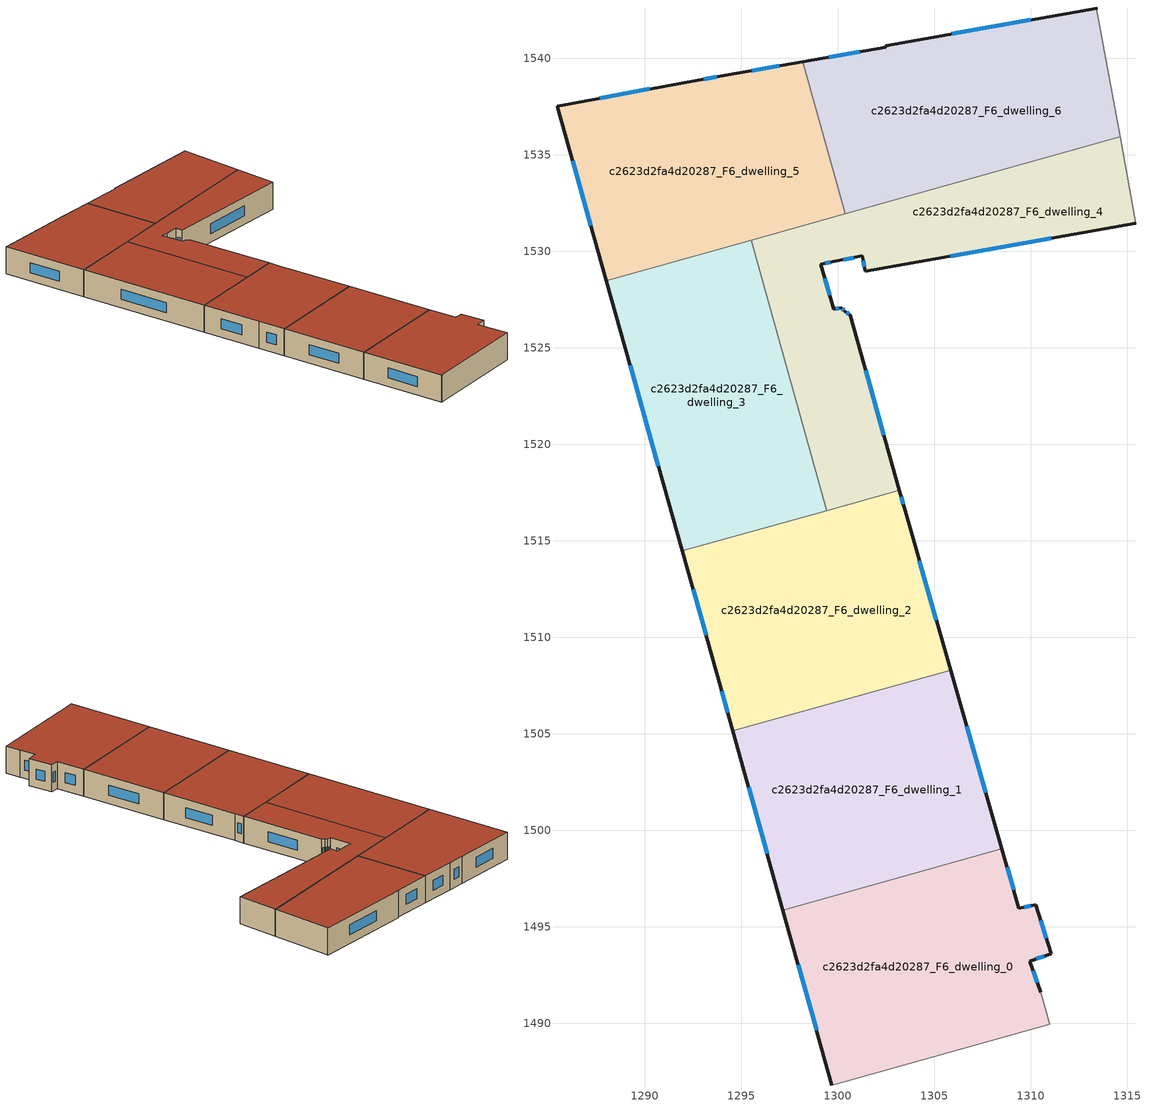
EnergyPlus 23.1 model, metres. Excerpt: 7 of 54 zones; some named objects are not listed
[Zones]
c2623d2fa4d20287_F6_dwelling_0
 floor to c2623d2fa4d20287_F5_dwelling_0 (EU_floor_Construction): 1308.5,1499.04 1309.37,1495.97 1310.26,1496.16 1311.06,1493.6 1309.93,1493.23 1310.52,1491.6 1310.99,1489.96 1299.8,1486.83 1299.69,1486.81 1297.16,1495.87 z18
 wall outside (EU_wall_Construction): 1310.52,1491.6 1309.93,1493.23 1311.06,1493.6 1310.26,1496.16 1309.37,1495.97 1308.5,1499.04 / 1297.16,1495.87 1299.69,1486.81 z18:21
 wall adiabatic (EU_wall_Construction): 1299.69,1486.81 1299.8,1486.83 1310.99,1489.96 1310.52,1491.6 z18:21
 wall to c2623d2fa4d20287_F6_dwelling_1 (EU_wall_Construction): 1308.5,1499.04 1297.16,1495.87 z18:21
 window (EU_Window_Construction): 1310.28,1493.34 1310.7,1493.48 / 1310.34,1492.11 1310.12,1492.72 / 1297.95,1493.03 1298.9,1489.65 / 1309.1,1496.93 1308.77,1498.07 / 1309.98,1496.1 1309.65,1496.03 / 1310.81,1494.4 1310.51,1495.35 z18.94:20.06
 roof outside (EU_roof_Construction): 1310.99,1489.96 1310.52,1491.6 1309.93,1493.23 1311.06,1493.6 1310.26,1496.16 1309.37,1495.97 1308.5,1499.04 1297.16,1495.87 1299.69,1486.81 1299.8,1486.83 z21
c2623d2fa4d20287_F6_dwelling_1
 floor to c2623d2fa4d20287_F5_dwelling_1 (EU_floor_Construction): 1305.85,1508.3 1308.5,1499.04 1297.16,1495.87 1294.56,1505.15 z18
 wall outside (EU_wall_Construction): 1308.5,1499.04 1305.85,1508.3 / 1294.56,1505.15 1297.16,1495.87 z18:21
 wall to c2623d2fa4d20287_F6_dwelling_2 (EU_wall_Construction): 1305.85,1508.3 1294.56,1505.15 z18:21
 window (EU_Window_Construction): 1307.67,1501.94 1306.68,1505.4 / 1295.38,1502.24 1296.34,1498.77 z18.94:20.06
 roof outside (EU_roof_Construction): 1308.5,1499.04 1305.85,1508.3 1294.56,1505.15 1297.16,1495.87 z21
c2623d2fa4d20287_F6_dwelling_2
 floor to c2623d2fa4d20287_F5_dwelling_2 (EU_floor_Construction): 1303.49,1516.55 1305.85,1508.3 1294.56,1505.15 1293.73,1508.12 1291.94,1514.47 1303.19,1517.62 z18
 wall outside (EU_wall_Construction): 1291.94,1514.47 1293.73,1508.12 1294.56,1505.15 / 1305.85,1508.3 1303.49,1516.55 1303.19,1517.62 z18:21
 wall to c2623d2fa4d20287_F6_dwelling_3 (EU_wall_Construction): 1299.43,1516.56 1291.94,1514.47 z18:21
 wall to c2623d2fa4d20287_F6_dwelling_4 (EU_wall_Construction): 1303.19,1517.62 1299.43,1516.56 z18:21
 window (EU_Window_Construction): 1293.99,1507.19 1294.3,1506.08 / 1292.51,1512.48 1293.17,1510.11 / 1303.39,1516.89 1303.28,1517.28 / 1305.11,1510.89 1304.23,1513.97 z18.94:20.06
 roof outside (EU_roof_Construction): 1305.85,1508.3 1303.49,1516.55 1303.19,1517.62 1291.94,1514.47 1293.73,1508.12 1294.56,1505.15 z21
c2623d2fa4d20287_F6_dwelling_3
 floor to c2623d2fa4d20287_F5_dwelling_3 (EU_floor_Construction): 1295.51,1530.57 1299.43,1516.56 1291.94,1514.47 1288.01,1528.47 z18
 wall outside (EU_wall_Construction): 1288.01,1528.47 1291.94,1514.47 z18:21
 wall to c2623d2fa4d20287_F6_dwelling_4 (EU_wall_Construction): 1299.43,1516.56 1295.51,1530.57 z18:21
 wall to c2623d2fa4d20287_F6_dwelling_5 (EU_wall_Construction): 1295.51,1530.57 1288.01,1528.47 z18:21
 window (EU_Window_Construction): 1289.24,1524.08 1290.71,1518.86 z18.94:20.06
 roof outside (EU_roof_Construction): 1299.43,1516.56 1295.51,1530.57 1288.01,1528.47 1291.94,1514.47 z21
c2623d2fa4d20287_F6_dwelling_4
 floor to c2623d2fa4d20287_F5_dwelling_4 (EU_floor_Construction): 1314.62,1535.92 1315.44,1531.44 1301.42,1528.95 1301.26,1529.75 1299.83,1529.47 1299.12,1529.33 1299.78,1526.99 1300.17,1527.07 1300.37,1526.9 1300.64,1526.67 1303.19,1517.62 1299.43,1516.56 1295.51,1530.57 z18
 wall outside (EU_wall_Construction): 1303.19,1517.62 1300.64,1526.67 1300.37,1526.9 1300.17,1527.07 1299.78,1526.99 1299.12,1529.33 1299.83,1529.47 1301.26,1529.75 1301.42,1528.95 1315.44,1531.44 z18:21
 wall adiabatic (EU_wall_Construction): 1315.44,1531.44 1314.62,1535.92 z18:21
 wall to c2623d2fa4d20287_F6_dwelling_6 (EU_wall_Construction): 1314.62,1535.92 1300.38,1531.93 z18:21
 wall to c2623d2fa4d20287_F6_dwelling_5 (EU_wall_Construction): 1300.38,1531.93 1295.51,1530.57 z18:21
 window (EU_Window_Construction): 1301.31,1529.5 1301.37,1529.2 / 1300.28,1529.56 1300.81,1529.66 / 1299.34,1529.37 1299.61,1529.42 / 1299.57,1527.72 1299.32,1528.59 / 1300.04,1527.04 1299.9,1527.01 / 1300.31,1526.95 1300.23,1527.01 / 1300.56,1526.74 1300.46,1526.83 / 1302.39,1520.46 1301.44,1523.83 / 1305.82,1529.73 1311.04,1530.66 z18.94:20.06
 roof outside (EU_roof_Construction): 1303.19,1517.62 1300.64,1526.67 1300.37,1526.9 1300.17,1527.07 1299.78,1526.99 1299.12,1529.33 1299.83,1529.47 1301.26,1529.75 1301.42,1528.95 1315.44,1531.44 1314.62,1535.92 1295.51,1530.57 1299.43,1516.56 z21
c2623d2fa4d20287_F6_dwelling_5
 floor to c2623d2fa4d20287_F5_dwelling_5 (EU_floor_Construction): 1298.17,1539.81 1300.38,1531.93 1288.01,1528.47 1285.46,1537.51 1292.46,1538.81 1294.32,1539.15 z18
 wall outside (EU_wall_Construction): 1298.17,1539.81 1294.32,1539.15 1292.46,1538.81 1285.46,1537.51 1288.01,1528.47 z18:21
 wall to c2623d2fa4d20287_F6_dwelling_6 (EU_wall_Construction): 1300.38,1531.93 1298.17,1539.81 z18:21
 window (EU_Window_Construction): 1286.26,1534.68 1287.21,1531.3 / 1290.27,1538.4 1287.65,1537.92 / 1293.74,1539.04 1293.04,1538.92 / 1296.97,1539.6 1295.53,1539.36 z18.94:20.06
 roof outside (EU_roof_Construction): 1300.38,1531.93 1298.17,1539.81 1294.32,1539.15 1292.46,1538.81 1285.46,1537.51 1288.01,1528.47 z21
c2623d2fa4d20287_F6_dwelling_6
 floor to c2623d2fa4d20287_F5_dwelling_6 (EU_floor_Construction): 1313.43,1542.6 1313.42,1542.49 1314.62,1535.92 1300.38,1531.93 1298.17,1539.81 1302.49,1540.56 1302.47,1540.64 z18
 wall outside (EU_wall_Construction): 1313.43,1542.6 1302.47,1540.64 1302.49,1540.56 1298.17,1539.81 z18:21
 wall adiabatic (EU_wall_Construction): 1314.62,1535.92 1313.42,1542.49 1313.43,1542.6 z18:21
 window (EU_Window_Construction): 1309.99,1541.98 1305.91,1541.25 / 1301.13,1540.33 1299.53,1540.05 z18.94:20.06
 roof outside (EU_roof_Construction): 1314.62,1535.92 1313.42,1542.49 1313.43,1542.6 1302.47,1540.64 1302.49,1540.56 1298.17,1539.81 1300.38,1531.93 z21
[Building]
EU S2 Campaign: North Axis=0; Terrain=City; Solar Distribution=FullExterior
[Site:Location]
Vienna: Latitude=48; Longitude=16.5; Time Zone=1; Elevation=183
[SizingPeriod:WeatherFileDays]
AnnualSizingPeriod: Begin Month=1; Begin Day of Month=1; End Month=12; End Day of Month=31; Day of Week for Start Day=Monday; Use Weather File Daylight Saving Period=No; Use Weather File Rain and Snow Indicators=No
[MATERIAL]
EU_InternalMass_Material: Roughness=MediumRough; Thickness=0.1; Conductivity=1; Density=1800; Specific Heat=900; Thermal Absorptance=0.9; Solar Absorptance=0.7; Visible Absorptance=0.7
[MATERIAL:NOMASS] Roughness=MediumRough; Thermal Absorptance=0.9; Solar Absorptance=0.7; Visible Absorptance=0.7
Name | Thermal Resistance
EU_wall_NoMass | 0.914258
EU_roof_NoMass | 0.954009
EU_floor_NoMass | 1.09711
[WINDOWMATERIAL:SIMPLEGLAZINGSYSTEM]
EU_Window_SimpleGlazing: UFactor=2.09642; Solar Heat Gain Coefficient=0.65; Visible Transmittance=0.65
[CONSTRUCTION]
EU_wall_Construction: EU_wall_NoMass
EU_roof_Construction: EU_roof_NoMass
EU_floor_Construction: EU_floor_NoMass
EU_Window_Construction: EU_Window_SimpleGlazing
EU_InternalMass_Construction: EU_InternalMass_Material
[ZONE] Type=1; Multiplier=1; Ceiling Height=autocalculate; Floor Area=autocalculate; Part of Total Floor Area=Yes
Name | Volume
c2623d2fa4d20287_F6_dwelling_0 | 339.615
c2623d2fa4d20287_F6_dwelling_1 | 339.621
c2623d2fa4d20287_F6_dwelling_2 | 339.635
c2623d2fa4d20287_F6_dwelling_3 | 339.581
c2623d2fa4d20287_F6_dwelling_4 | 339.62
c2623d2fa4d20287_F6_dwelling_5 | 339.623
c2623d2fa4d20287_F6_dwelling_6 | 339.628
[INTERNALMASS] Construction=EU_InternalMass_Construction
Name | Zone or ZoneList | Surface Area
c2623d2fa4d20287_F6_dwelling_0_EU_InternalMass | c2623d2fa4d20287_F6_dwelling_0 | 113.205
c2623d2fa4d20287_F6_dwelling_1_EU_InternalMass | c2623d2fa4d20287_F6_dwelling_1 | 113.207
c2623d2fa4d20287_F6_dwelling_2_EU_InternalMass | c2623d2fa4d20287_F6_dwelling_2 | 113.212
c2623d2fa4d20287_F6_dwelling_3_EU_InternalMass | c2623d2fa4d20287_F6_dwelling_3 | 113.193
c2623d2fa4d20287_F6_dwelling_4_EU_InternalMass | c2623d2fa4d20287_F6_dwelling_4 | 113.207
c2623d2fa4d20287_F6_dwelling_5_EU_InternalMass | c2623d2fa4d20287_F6_dwelling_5 | 113.209
c2623d2fa4d20287_F6_dwelling_6_EU_InternalMass | c2623d2fa4d20287_F6_dwelling_6 | 113.21
[OTHEREQUIPMENT] Fuel Type=Electricity; Design Level Calculation Method=Watts/Area; Power per Zone Floor Area=1; Fraction Latent=0; Fraction Radiant=0; Fraction Lost=0; Carbon Dioxide Generation Rate=0; EndUse Subcategory=EU_Step8_InternalGains
Name | Zone or ZoneList or Space or SpaceList | Schedule
EU_Step8_InternalGain_c2623d2fa4d20287_F6_dwelling_0_f000 | c2623d2fa4d20287_F6_dwelling_0 | EU_Step8_GainSchedule_c2623d2fa4d20287_F6_dwelling_0_f000
EU_Step8_InternalGain_c2623d2fa4d20287_F6_dwelling_1_f000 | c2623d2fa4d20287_F6_dwelling_1 | EU_Step8_GainSchedule_c2623d2fa4d20287_F6_dwelling_1_f000
EU_Step8_InternalGain_c2623d2fa4d20287_F6_dwelling_2_f000 | c2623d2fa4d20287_F6_dwelling_2 | EU_Step8_GainSchedule_c2623d2fa4d20287_F6_dwelling_2_f000
EU_Step8_InternalGain_c2623d2fa4d20287_F6_dwelling_3_f000 | c2623d2fa4d20287_F6_dwelling_3 | EU_Step8_GainSchedule_c2623d2fa4d20287_F6_dwelling_3_f000
EU_Step8_InternalGain_c2623d2fa4d20287_F6_dwelling_4_f000 | c2623d2fa4d20287_F6_dwelling_4 | EU_Step8_GainSchedule_c2623d2fa4d20287_F6_dwelling_4_f000
EU_Step8_InternalGain_c2623d2fa4d20287_F6_dwelling_5_f000 | c2623d2fa4d20287_F6_dwelling_5 | EU_Step8_GainSchedule_c2623d2fa4d20287_F6_dwelling_5_f000
EU_Step8_InternalGain_c2623d2fa4d20287_F6_dwelling_6_f000 | c2623d2fa4d20287_F6_dwelling_6 | EU_Step8_GainSchedule_c2623d2fa4d20287_F6_dwelling_6_f000
[ZONEVENTILATION:DESIGNFLOWRATE] Schedule=EU_AlwaysOn; Design Flow Rate Calculation Method=AirChanges/Hour; Air Changes per Hour=0.546891; Ventilation Type=Natural; Fan Pressure Rise=0; Fan Total Efficiency=1; Constant Term Coefficient=1; Temperature Term Coefficient=0; Velocity Term Coefficient=0; Velocity Squared Term Coefficient=0; Minimum Indoor Temperature=-100; Maximum Indoor Temperature=100; Delta Temperature=-100; Minimum Outdoor Temperature=-100; Maximum Outdoor Temperature=100; Maximum Wind Speed=40
Name | Zone or ZoneList or Space or SpaceList
EU_ConstantAir_c2623d2fa4d20287_F6_dwelling_0 | c2623d2fa4d20287_F6_dwelling_0
EU_ConstantAir_c2623d2fa4d20287_F6_dwelling_1 | c2623d2fa4d20287_F6_dwelling_1
EU_ConstantAir_c2623d2fa4d20287_F6_dwelling_2 | c2623d2fa4d20287_F6_dwelling_2
EU_ConstantAir_c2623d2fa4d20287_F6_dwelling_3 | c2623d2fa4d20287_F6_dwelling_3
EU_ConstantAir_c2623d2fa4d20287_F6_dwelling_4 | c2623d2fa4d20287_F6_dwelling_4
EU_ConstantAir_c2623d2fa4d20287_F6_dwelling_5 | c2623d2fa4d20287_F6_dwelling_5
EU_ConstantAir_c2623d2fa4d20287_F6_dwelling_6 | c2623d2fa4d20287_F6_dwelling_6
[HVACTEMPLATE:ZONE:IDEALLOADSAIRSYSTEM] System Availability Schedule=EU_AlwaysOn; Maximum Heating Supply Air Temperature=50; Minimum Cooling Supply Air Temperature=13; Maximum Heating Supply Air Humidity Ratio=0.0156; Minimum Cooling Supply Air Humidity Ratio=0.0077; Heating Limit=NoLimit; Cooling Limit=NoLimit; Heating Availability Schedule=EU_AlwaysOn; Cooling Availability Schedule=EU_CoolingOff; Dehumidification Control Type=ConstantSensibleHeatRatio; Cooling Sensible Heat Ratio=0.7; Dehumidification Setpoint=60; Humidification Control Type=None; Humidification Setpoint=30; Outdoor Air Method=None; Outdoor Air Flow Rate per Person=0.00944; Outdoor Air Flow Rate per Zone Floor Area=0; Outdoor Air Flow Rate per Zone=0; Demand Controlled Ventilation Type=None; Outdoor Air Economizer Type=NoEconomizer; Heat Recovery Type=None; Sensible Heat Recovery Effectiveness=0.7; Latent Heat Recovery Effectiveness=0.65
Name | Template Thermostat
c2623d2fa4d20287_F6_dwelling_0 | EU_HeatOnly_c2623d2fa4d20287_F6_dwelling_0
c2623d2fa4d20287_F6_dwelling_1 | EU_HeatOnly_c2623d2fa4d20287_F6_dwelling_1
c2623d2fa4d20287_F6_dwelling_2 | EU_HeatOnly_c2623d2fa4d20287_F6_dwelling_2
c2623d2fa4d20287_F6_dwelling_3 | EU_HeatOnly_c2623d2fa4d20287_F6_dwelling_3
c2623d2fa4d20287_F6_dwelling_4 | EU_HeatOnly_c2623d2fa4d20287_F6_dwelling_4
c2623d2fa4d20287_F6_dwelling_5 | EU_HeatOnly_c2623d2fa4d20287_F6_dwelling_5
c2623d2fa4d20287_F6_dwelling_6 | EU_HeatOnly_c2623d2fa4d20287_F6_dwelling_6
[SIZING:ZONE] Zone Cooling Design Supply Air Temperature Input Method=SupplyAirTemperature; Zone Cooling Design Supply Air Temperature=13; Zone Heating Design Supply Air Temperature Input Method=SupplyAirTemperature; Zone Heating Design Supply Air Temperature=50; Zone Cooling Design Supply Air Humidity Ratio=0.008; Zone Heating Design Supply Air Humidity Ratio=0.008; Cooling Design Air Flow Method=DesignDay; Cooling Design Air Flow Rate=0; Cooling Minimum Air Flow per Zone Floor Area=0.000762; Cooling Minimum Air Flow=0; Cooling Minimum Air Flow Fraction=0.2; Heating Design Air Flow Method=DesignDay; Heating Design Air Flow Rate=0; Heating Maximum Air Flow per Zone Floor Area=0.002032; Heating Maximum Air Flow=0.141576; Heating Maximum Air Flow Fraction=0.3; Account for Dedicated Outdoor Air System=No; Dedicated Outdoor Air System Control Strategy=NeutralSupplyAir; Dedicated Outdoor Air Low Setpoint Temperature for Design=autosize; Dedicated Outdoor Air High Setpoint Temperature for Design=autosize; Zone Load Sizing Method=Sensible Load Only No Latent Load; Zone Latent Cooling Design Supply Air Humidity Ratio Input Method=HumidityRatioDifference; Zone Cooling Design Supply Air Humidity Ratio Difference=0.005; Zone Latent Heating Design Supply Air Humidity Ratio Input Method=HumidityRatioDifference; Zone Humidification Design Supply Air Humidity Ratio Difference=0.005
c2623d2fa4d20287_F6_dwelling_0; c2623d2fa4d20287_F6_dwelling_1; c2623d2fa4d20287_F6_dwelling_2; c2623d2fa4d20287_F6_dwelling_3; c2623d2fa4d20287_F6_dwelling_4; c2623d2fa4d20287_F6_dwelling_5; c2623d2fa4d20287_F6_dwelling_6
[SCHEDULE:CONSTANT]
Name | Hourly Value
EU_AlwaysOn | 1
EU_CoolingOff | 0
[SCHEDULE:FILE] Column Number=1; Rows to Skip at Top=0; Number of Hours of Data=8760; Column Separator=Comma; Interpolate to Timestep=No; Minutes per Item=60; Adjust Schedule for Daylight Savings=Yes
Name | File
EU_Step8_GainSchedule_c2623d2fa4d20287_F6_dwelling_0_f000 | ../../schedules/c2623d2fa4d20287/c2623d2fa4d20287_F6_dwelling_0_f000_gain.csv
EU_Step8_GainSchedule_c2623d2fa4d20287_F6_dwelling_1_f000 | ../../schedules/c2623d2fa4d20287/c2623d2fa4d20287_F6_dwelling_1_f000_gain.csv
EU_Step8_GainSchedule_c2623d2fa4d20287_F6_dwelling_2_f000 | ../../schedules/c2623d2fa4d20287/c2623d2fa4d20287_F6_dwelling_2_f000_gain.csv
EU_Step8_GainSchedule_c2623d2fa4d20287_F6_dwelling_3_f000 | ../../schedules/c2623d2fa4d20287/c2623d2fa4d20287_F6_dwelling_3_f000_gain.csv
EU_Step8_GainSchedule_c2623d2fa4d20287_F6_dwelling_4_f000 | ../../schedules/c2623d2fa4d20287/c2623d2fa4d20287_F6_dwelling_4_f000_gain.csv
EU_Step8_GainSchedule_c2623d2fa4d20287_F6_dwelling_5_f000 | ../../schedules/c2623d2fa4d20287/c2623d2fa4d20287_F6_dwelling_5_f000_gain.csv
EU_Step8_GainSchedule_c2623d2fa4d20287_F6_dwelling_6_f000 | ../../schedules/c2623d2fa4d20287/c2623d2fa4d20287_F6_dwelling_6_f000_gain.csv
